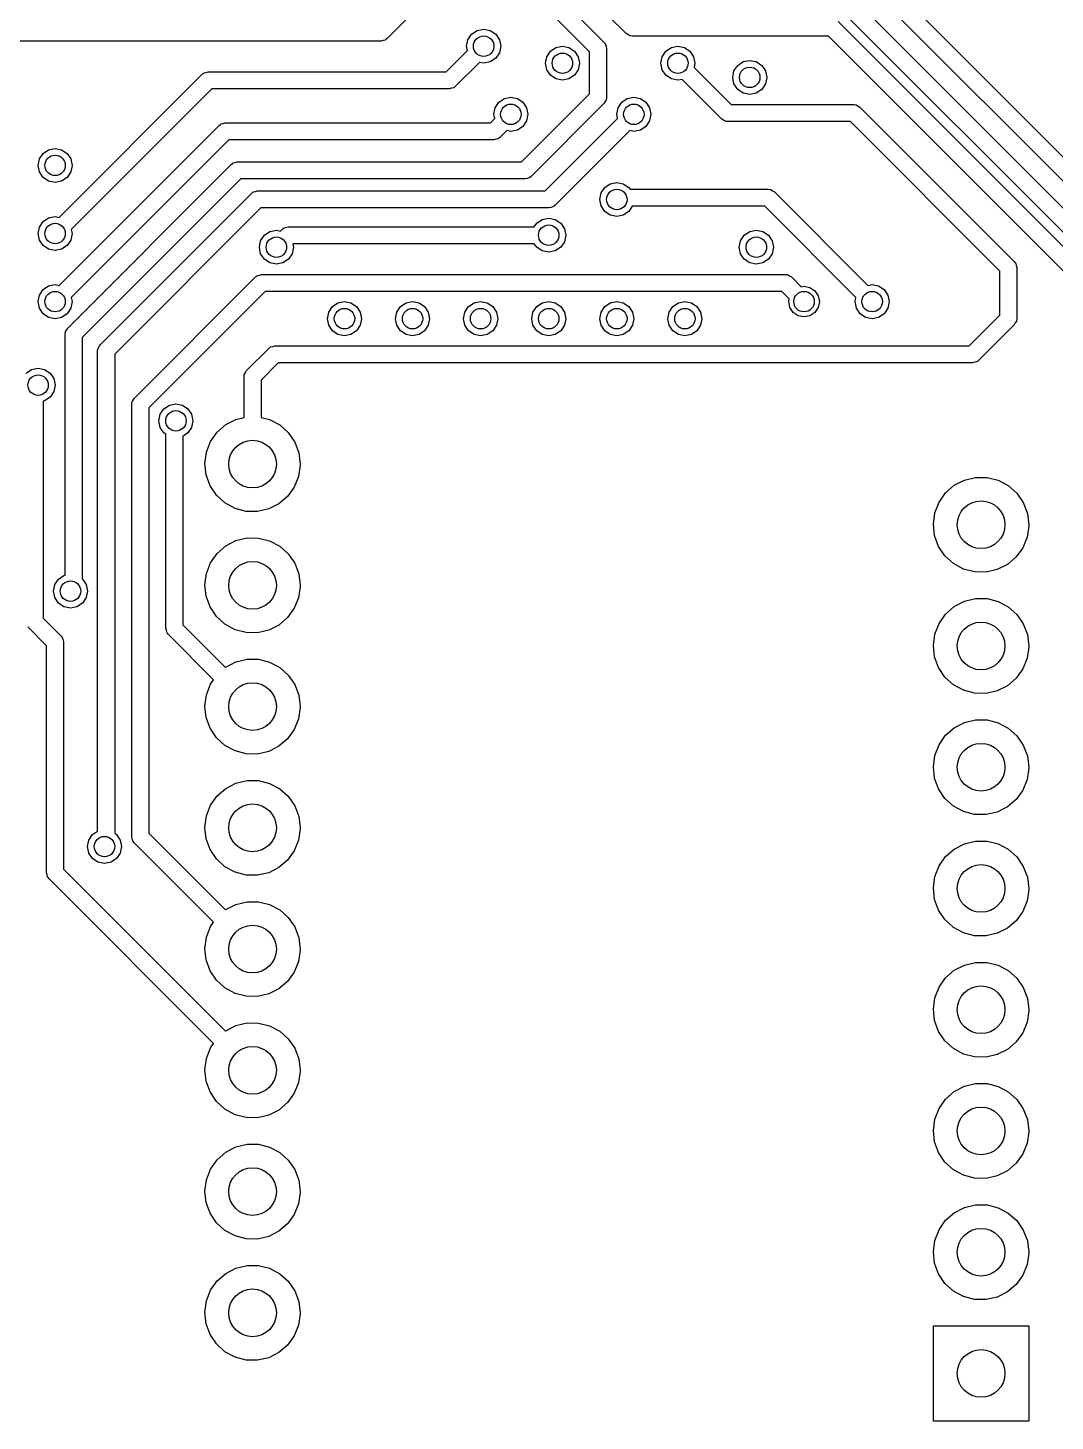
# Model space of a CAD drawing. Extents: x 4.65 to 6.27, y -4.67 to -2.2.
# Drawn here: x 5.073 to 5.667, y -4.515 to -3.71 of the extents above; entities that cross this region are included whole.
import ezdxf

# ---------------------------------------------------------------- set-up
doc = ezdxf.new("R2010")
doc.units = 0
doc.header["$MEASUREMENT"] = 0
doc.layers.add('BLACK', color=7, linetype='CONTINUOUS')

msp = doc.modelspace()

# ---------------------------------------------------------------- linework, layer by layer
at = {"layer": 'BLACK', "linetype": 'CONTINUOUS'}
for p, q in [((5.35233, -3.64425), (5.28054, -3.71604)), ((5.41878, -3.71314), (5.37714, -3.67151)), ((5.3654, -3.67762), (5.40606, -3.71828)), ((5.53688, -3.67952), (5.9582, -4.10085)), ((5.39766, -3.7238), (5.35988, -3.68602)), ((5.9498, -4.10637), (5.53136, -3.68792)), ((5.56957, -3.68269), (5.97393, -4.08705)), ((5.96553, -4.09257), (5.56261, -3.68965)), ((5.32944, -3.71351), (5.33263, -3.71138)), ((5.33263, -3.71138), (5.3364, -3.71063)), ((5.3364, -3.71063), (5.34016, -3.71138)), ((5.34016, -3.71138), (5.34336, -3.71351)), ((5.54129, -3.70619), (5.93755, -4.10245)), ((5.27706, -3.71748), (5.00154, -3.71748)), ((5.27823, -3.71714), (5.27706, -3.71748)), ((5.27941, -3.71689), (5.27823, -3.71714)), ((5.27961, -3.71673), (5.27941, -3.71689)), ((5.27972, -3.7167), (5.27961, -3.71673)), ((5.27984, -3.71656), (5.27972, -3.7167)), ((5.28054, -3.71604), (5.27984, -3.71656)), ((5.32656, -3.72047), (5.3273, -3.71671)), ((5.3273, -3.71671), (5.32944, -3.71351)), ((5.34336, -3.71351), (5.34549, -3.71671)), ((5.34549, -3.71671), (5.34624, -3.72047)), ((5.40606, -3.71828), (5.40658, -3.71898)), ((5.40658, -3.71898), (5.40672, -3.7191)), ((5.40672, -3.7191), (5.40675, -3.71921)), ((5.40675, -3.71921), (5.4069, -3.71941)), ((5.4069, -3.71941), (5.40716, -3.7206)), ((5.41985, -3.71373), (5.41878, -3.71314)), ((5.42087, -3.71438), (5.41985, -3.71373)), ((5.42112, -3.71442), (5.42087, -3.71438)), ((5.42121, -3.71447), (5.42112, -3.71442)), ((5.4214, -3.71446), (5.42121, -3.71447)), ((5.42226, -3.71459), (5.4214, -3.71446)), ((5.53578, -3.71459), (5.42226, -3.71459)), ((5.92789, -4.1067), (5.53578, -3.71459)), ((5.31467, -3.73524), (5.32703, -3.72288)), ((5.32703, -3.72288), (5.32656, -3.72047)), ((5.34336, -3.72743), (5.34016, -3.72957)), ((5.34549, -3.72424), (5.34336, -3.72743)), ((5.34624, -3.72047), (5.34549, -3.72424)), ((5.37209, -3.73031), (5.37284, -3.72655)), ((5.37284, -3.72655), (5.37497, -3.72336)), ((5.37497, -3.72336), (5.37816, -3.72122)), ((5.37816, -3.72122), (5.38193, -3.72047)), ((5.38193, -3.72047), (5.3857, -3.72122)), ((5.3857, -3.72122), (5.38889, -3.72336)), ((5.38889, -3.72336), (5.39102, -3.72655)), ((5.39102, -3.72655), (5.39177, -3.73031)), ((5.39766, -3.74796), (5.39766, -3.7238)), ((5.40716, -3.7206), (5.4075, -3.72176)), ((5.4075, -3.72176), (5.4075, -3.75)), ((5.43887, -3.73031), (5.43962, -3.72655)), ((5.43962, -3.72655), (5.44175, -3.72335)), ((5.44175, -3.72335), (5.44495, -3.72122)), ((5.44495, -3.72122), (5.44871, -3.72047)), ((5.44871, -3.72047), (5.45248, -3.72122)), ((5.45248, -3.72122), (5.45567, -3.72335)), ((5.45567, -3.72335), (5.4578, -3.72655)), ((5.4578, -3.72655), (5.45855, -3.73031)), ((5.17369, -3.73668), (5.17439, -3.73615)), ((5.17439, -3.73615), (5.17451, -3.73602)), ((5.17451, -3.73602), (5.17461, -3.73598)), ((5.17461, -3.73598), (5.17482, -3.73583)), ((5.17482, -3.73583), (5.176, -3.73558)), ((5.176, -3.73558), (5.17717, -3.73524)), ((5.17717, -3.73524), (5.31467, -3.73524)), ((5.33399, -3.72984), (5.32019, -3.74364)), ((5.3364, -3.73031), (5.33399, -3.72984)), ((5.34016, -3.72957), (5.3364, -3.73031)), ((5.37284, -3.73408), (5.37209, -3.73031)), ((5.37497, -3.73727), (5.37284, -3.73408)), ((5.39102, -3.73408), (5.38889, -3.73727)), ((5.39177, -3.73031), (5.39102, -3.73408)), ((5.43962, -3.73408), (5.43887, -3.73031)), ((5.44175, -3.73727), (5.43962, -3.73408)), ((5.45855, -3.73031), (5.45808, -3.73272)), ((5.45808, -3.73272), (5.47958, -3.75422)), ((5.48038, -3.73849), (5.48113, -3.73472)), ((5.48113, -3.73472), (5.48327, -3.73153)), ((5.48327, -3.73153), (5.48646, -3.7294)), ((5.48646, -3.7294), (5.49023, -3.72865)), ((5.49023, -3.72865), (5.49399, -3.7294)), ((5.49399, -3.7294), (5.49719, -3.73153)), ((5.49719, -3.73153), (5.49932, -3.73472)), ((5.49932, -3.73472), (5.50007, -3.73849)), ((5.09099, -3.81938), (5.17369, -3.73668)), ((5.31906, -3.74448), (5.31788, -3.74474)), ((5.31926, -3.74433), (5.31906, -3.74448)), ((5.31937, -3.7443), (5.31926, -3.74433)), ((5.31949, -3.74416), (5.31937, -3.7443)), ((5.32019, -3.74364), (5.31949, -3.74416)), ((5.37816, -3.73941), (5.37497, -3.73727)), ((5.38193, -3.74016), (5.37816, -3.73941)), ((5.3857, -3.73941), (5.38193, -3.74016)), ((5.38889, -3.73727), (5.3857, -3.73941)), ((5.44495, -3.73941), (5.44175, -3.73727)), ((5.44871, -3.74016), (5.44495, -3.73941)), ((5.45112, -3.73968), (5.44871, -3.74016)), ((5.47406, -3.76262), (5.45112, -3.73968)), ((5.48113, -3.74226), (5.48038, -3.73849)), ((5.48327, -3.74545), (5.48113, -3.74226)), ((5.49932, -3.74226), (5.49719, -3.74545)), ((5.50007, -3.73849), (5.49932, -3.74226)), ((5.1792, -3.74508), (5.09795, -3.82634)), ((5.31671, -3.74508), (5.1792, -3.74508)), ((5.31788, -3.74474), (5.31671, -3.74508)), ((5.34517, -3.75288), (5.34836, -3.75075)), ((5.34836, -3.75075), (5.35213, -3.75)), ((5.35213, -3.75), (5.35589, -3.75075)), ((5.35589, -3.75075), (5.35909, -3.75288)), ((5.35827, -3.78734), (5.39766, -3.74796)), ((5.40664, -3.75242), (5.40606, -3.75348)), ((5.4073, -3.7514), (5.40664, -3.75242)), ((5.40733, -3.75115), (5.4073, -3.7514)), ((5.40739, -3.75105), (5.40733, -3.75115)), ((5.4075, -3.75), (5.40737, -3.75087)), ((5.40737, -3.75087), (5.40739, -3.75105)), ((5.41627, -3.75288), (5.41946, -3.75075)), ((5.41946, -3.75075), (5.42323, -3.75)), ((5.42323, -3.75), (5.42699, -3.75075)), ((5.42699, -3.75075), (5.43019, -3.75288)), ((5.48646, -3.74758), (5.48327, -3.74545)), ((5.49023, -3.74833), (5.48646, -3.74758)), ((5.49399, -3.74758), (5.49023, -3.74833)), ((5.49719, -3.74545), (5.49399, -3.74758)), ((5.34228, -3.75984), (5.34303, -3.75608)), ((5.34276, -3.76225), (5.34228, -3.75984)), ((5.34303, -3.75608), (5.34517, -3.75288)), ((5.35909, -3.75288), (5.36122, -3.75608)), ((5.36122, -3.75608), (5.36197, -3.75984)), ((5.36197, -3.75984), (5.36122, -3.76361)), ((5.40606, -3.75348), (5.36379, -3.79575)), ((5.41339, -3.75984), (5.41414, -3.75608)), ((5.41386, -3.76225), (5.41339, -3.75984)), ((5.41414, -3.75608), (5.41627, -3.75288)), ((5.43019, -3.75288), (5.43232, -3.75608)), ((5.43232, -3.75608), (5.43307, -3.75984)), ((5.43307, -3.75984), (5.43232, -3.76361)), ((5.47958, -3.75422), (5.55048, -3.75422)), ((5.55048, -3.75422), (5.55135, -3.75434)), ((5.55135, -3.75434), (5.55153, -3.75433)), ((5.55153, -3.75433), (5.55162, -3.75438)), ((5.55162, -3.75438), (5.55188, -3.75442)), ((5.55188, -3.75442), (5.55289, -3.75508)), ((5.55289, -3.75508), (5.55396, -3.75566)), ((5.55396, -3.75566), (5.64324, -3.84495)), ((5.09099, -3.85875), (5.18353, -3.76621)), ((5.18353, -3.76621), (5.18423, -3.76568)), ((5.18423, -3.76568), (5.18435, -3.76554)), ((5.18435, -3.76554), (5.18446, -3.76551)), ((5.18446, -3.76551), (5.18466, -3.76536)), ((5.18466, -3.76536), (5.18584, -3.76511)), ((5.18584, -3.76511), (5.18701, -3.76476)), ((5.18701, -3.76476), (5.34025, -3.76476)), ((5.34025, -3.76476), (5.34276, -3.76225)), ((5.35909, -3.7668), (5.35589, -3.76894)), ((5.36122, -3.76361), (5.35909, -3.7668)), ((5.37198, -3.80413), (5.41386, -3.76225)), ((5.43019, -3.7668), (5.42699, -3.76894)), ((5.43232, -3.76361), (5.43019, -3.7668)), ((5.47512, -3.7632), (5.47406, -3.76262)), ((5.47614, -3.76386), (5.47512, -3.7632)), ((5.47639, -3.76389), (5.47614, -3.76386)), ((5.47649, -3.76395), (5.47639, -3.76389)), ((5.47667, -3.76394), (5.47649, -3.76395)), ((5.47754, -3.76406), (5.47667, -3.76394)), ((5.54844, -3.76406), (5.47754, -3.76406)), ((5.63484, -3.85046), (5.54844, -3.76406)), ((5.18905, -3.77461), (5.09795, -3.86571)), ((5.34228, -3.77461), (5.18905, -3.77461)), ((5.34345, -3.77426), (5.34228, -3.77461)), ((5.34463, -3.77401), (5.34345, -3.77426)), ((5.34484, -3.77386), (5.34463, -3.77401)), ((5.34494, -3.77383), (5.34484, -3.77386)), ((5.34506, -3.77369), (5.34494, -3.77383)), ((5.34576, -3.77316), (5.34506, -3.77369)), ((5.34972, -3.76921), (5.34576, -3.77316)), ((5.35213, -3.76969), (5.34972, -3.76921)), ((5.35589, -3.76894), (5.35213, -3.76969)), ((5.42082, -3.76921), (5.3775, -3.81253)), ((5.42323, -3.76969), (5.42082, -3.76921)), ((5.42699, -3.76894), (5.42323, -3.76969)), ((5.07949, -3.7856), (5.08162, -3.78241)), ((5.08162, -3.78241), (5.08482, -3.78028)), ((5.08482, -3.78028), (5.08858, -3.77953)), ((5.08858, -3.77953), (5.09235, -3.78028)), ((5.09235, -3.78028), (5.09554, -3.78241)), ((5.09554, -3.78241), (5.09768, -3.7856)), ((5.07874, -3.78937), (5.07949, -3.7856)), ((5.07949, -3.79314), (5.07874, -3.78937)), ((5.09591, -3.88335), (5.19047, -3.78879)), ((5.09768, -3.7856), (5.09843, -3.78937)), ((5.09843, -3.78937), (5.09768, -3.79314)), ((5.19047, -3.78879), (5.19118, -3.78826)), ((5.19118, -3.78826), (5.1913, -3.78812)), ((5.1913, -3.78812), (5.1914, -3.78809)), ((5.1914, -3.78809), (5.19161, -3.78794)), ((5.19161, -3.78794), (5.19279, -3.78769)), ((5.19279, -3.78769), (5.19395, -3.78734)), ((5.19395, -3.78734), (5.35827, -3.78734)), ((5.08162, -3.79633), (5.07949, -3.79314)), ((5.08482, -3.79846), (5.08162, -3.79633)), ((5.08858, -3.79921), (5.08482, -3.79846)), ((5.09235, -3.79846), (5.08858, -3.79921)), ((5.09554, -3.79633), (5.09235, -3.79846)), ((5.09768, -3.79314), (5.09554, -3.79633)), ((5.19599, -3.79719), (5.10431, -3.88887)), ((5.36031, -3.79719), (5.19599, -3.79719)), ((5.36148, -3.79685), (5.36031, -3.79719)), ((5.36266, -3.79659), (5.36148, -3.79685)), ((5.36286, -3.79644), (5.36266, -3.79659)), ((5.36297, -3.79641), (5.36286, -3.79644)), ((5.36309, -3.79627), (5.36297, -3.79641)), ((5.36379, -3.79575), (5.36309, -3.79627)), ((5.40643, -3.8021), (5.40962, -3.79996)), ((5.40962, -3.79996), (5.41339, -3.79921)), ((5.41339, -3.79921), (5.41715, -3.79996)), ((5.41715, -3.79996), (5.42035, -3.8021)), ((5.11463, -3.89304), (5.2021, -3.80558)), ((5.2021, -3.80558), (5.2028, -3.80505)), ((5.2028, -3.80505), (5.20292, -3.80491)), ((5.20292, -3.80491), (5.20302, -3.80488)), ((5.20302, -3.80488), (5.20323, -3.80473)), ((5.20323, -3.80473), (5.20441, -3.80448)), ((5.20441, -3.80448), (5.20558, -3.80413)), ((5.20558, -3.80413), (5.37198, -3.80413)), ((5.40354, -3.80906), (5.40429, -3.80529)), ((5.40429, -3.80529), (5.40643, -3.8021)), ((5.42035, -3.8021), (5.42106, -3.80317)), ((5.42106, -3.80317), (5.501, -3.80317)), ((5.501, -3.80317), (5.50187, -3.80329)), ((5.50187, -3.80329), (5.50205, -3.80328)), ((5.50205, -3.80328), (5.50215, -3.80334)), ((5.50215, -3.80334), (5.5024, -3.80337)), ((5.5024, -3.80337), (5.50342, -3.80403)), ((5.50342, -3.80403), (5.50448, -3.80461)), ((5.50448, -3.80461), (5.55862, -3.85875)), ((5.20761, -3.81398), (5.12303, -3.89856)), ((5.37402, -3.81398), (5.20761, -3.81398)), ((5.37518, -3.81364), (5.37402, -3.81398)), ((5.37636, -3.81338), (5.37518, -3.81364)), ((5.37657, -3.81323), (5.37636, -3.81338)), ((5.37667, -3.8132), (5.37657, -3.81323)), ((5.37679, -3.81306), (5.37667, -3.8132)), ((5.3775, -3.81253), (5.37679, -3.81306)), ((5.40429, -3.81282), (5.40354, -3.80906)), ((5.40643, -3.81601), (5.40429, -3.81282)), ((5.40962, -3.81815), (5.40643, -3.81601)), ((5.42035, -3.81601), (5.41715, -3.81815)), ((5.42235, -3.81301), (5.42035, -3.81601)), ((5.49897, -3.81301), (5.42235, -3.81301)), ((5.55166, -3.86571), (5.49897, -3.81301)), ((5.07874, -3.82874), (5.07949, -3.82497)), ((5.07949, -3.82497), (5.08162, -3.82178)), ((5.08162, -3.82178), (5.08482, -3.81965)), ((5.08482, -3.81965), (5.08858, -3.8189)), ((5.08858, -3.8189), (5.09099, -3.81938)), ((5.22114, -3.82538), (5.22232, -3.82512)), ((5.22232, -3.82512), (5.22348, -3.82478)), ((5.22348, -3.82478), (5.36569, -3.82478)), ((5.36569, -3.82478), (5.36706, -3.82274)), ((5.36706, -3.82274), (5.37025, -3.82061)), ((5.37025, -3.82061), (5.37402, -3.81986)), ((5.37402, -3.81986), (5.37778, -3.82061)), ((5.37778, -3.82061), (5.38098, -3.82274)), ((5.38098, -3.82274), (5.38311, -3.82594)), ((5.41339, -3.8189), (5.40962, -3.81815)), ((5.41715, -3.81815), (5.41339, -3.8189)), ((5.07949, -3.83251), (5.07874, -3.82874)), ((5.08162, -3.8357), (5.07949, -3.83251)), ((5.09768, -3.83251), (5.09554, -3.8357)), ((5.09843, -3.82874), (5.09768, -3.83251)), ((5.09795, -3.82634), (5.09843, -3.82874)), ((5.20669, -3.83665), (5.20744, -3.83289)), ((5.20744, -3.83289), (5.20958, -3.82969)), ((5.20958, -3.82969), (5.21277, -3.82756)), ((5.21277, -3.82756), (5.21654, -3.82681)), ((5.21654, -3.82681), (5.21894, -3.82729)), ((5.21894, -3.82729), (5.22, -3.82622)), ((5.22, -3.82622), (5.22071, -3.8257)), ((5.22071, -3.8257), (5.22083, -3.82556)), ((5.22083, -3.82556), (5.22093, -3.82553)), ((5.22093, -3.82553), (5.22114, -3.82538)), ((5.38311, -3.82594), (5.38386, -3.8297)), ((5.38386, -3.8297), (5.38311, -3.83347)), ((5.48421, -3.83665), (5.48496, -3.83289)), ((5.48496, -3.83289), (5.4871, -3.82969)), ((5.4871, -3.82969), (5.49029, -3.82756)), ((5.49029, -3.82756), (5.49406, -3.82681)), ((5.49406, -3.82681), (5.49782, -3.82756)), ((5.49782, -3.82756), (5.50102, -3.82969)), ((5.50102, -3.82969), (5.50315, -3.83289)), ((5.50315, -3.83289), (5.5039, -3.83665)), ((5.08482, -3.83783), (5.08162, -3.8357)), ((5.08858, -3.83858), (5.08482, -3.83783)), ((5.09235, -3.83783), (5.08858, -3.83858)), ((5.09554, -3.8357), (5.09235, -3.83783)), ((5.20744, -3.84042), (5.20669, -3.83665)), ((5.20958, -3.84361), (5.20744, -3.84042)), ((5.22563, -3.84042), (5.2235, -3.84361)), ((5.22638, -3.83665), (5.22563, -3.84042)), ((5.36569, -3.83463), (5.22597, -3.83463)), ((5.22597, -3.83463), (5.22638, -3.83665)), ((5.36706, -3.83666), (5.36569, -3.83463)), ((5.37025, -3.8388), (5.36706, -3.83666)), ((5.37402, -3.83955), (5.37025, -3.8388)), ((5.37778, -3.8388), (5.37402, -3.83955)), ((5.38098, -3.83666), (5.37778, -3.8388)), ((5.38311, -3.83347), (5.38098, -3.83666)), ((5.48496, -3.84042), (5.48421, -3.83665)), ((5.4871, -3.84361), (5.48496, -3.84042)), ((5.50315, -3.84042), (5.50102, -3.84361)), ((5.5039, -3.83665), (5.50315, -3.84042)), ((5.21277, -3.84575), (5.20958, -3.84361)), ((5.21654, -3.8465), (5.21277, -3.84575)), ((5.2203, -3.84575), (5.21654, -3.8465)), ((5.2235, -3.84361), (5.2203, -3.84575)), ((5.49029, -3.84575), (5.4871, -3.84361)), ((5.49406, -3.8465), (5.49029, -3.84575)), ((5.49782, -3.84575), (5.49406, -3.8465)), ((5.50102, -3.84361), (5.49782, -3.84575)), ((5.64324, -3.84495), (5.64377, -3.84565)), ((5.64377, -3.84565), (5.64391, -3.84577)), ((5.64391, -3.84577), (5.64394, -3.84587)), ((5.64394, -3.84587), (5.64409, -3.84608)), ((5.64409, -3.84608), (5.64434, -3.84726)), ((5.64434, -3.84726), (5.64469, -3.84843)), ((5.64469, -3.84843), (5.64469, -3.87795)), ((5.13432, -3.92401), (5.2045, -3.85382)), ((5.2045, -3.85382), (5.2052, -3.8533)), ((5.2052, -3.8533), (5.20532, -3.85316)), ((5.20532, -3.85316), (5.20543, -3.85313)), ((5.20543, -3.85313), (5.20563, -3.85298)), ((5.20563, -3.85298), (5.20682, -3.85272)), ((5.20682, -3.85272), (5.20798, -3.85238)), ((5.20798, -3.85238), (5.51085, -3.85238)), ((5.51085, -3.85238), (5.51171, -3.85251)), ((5.51171, -3.85251), (5.51189, -3.85249)), ((5.51189, -3.85249), (5.51199, -3.85255)), ((5.51199, -3.85255), (5.51224, -3.85258)), ((5.51224, -3.85258), (5.51326, -3.85324)), ((5.51326, -3.85324), (5.51433, -3.85382)), ((5.51433, -3.85382), (5.52007, -3.85957)), ((5.63484, -3.87591), (5.63484, -3.85046)), ((5.07874, -3.86811), (5.07949, -3.86434)), ((5.07949, -3.86434), (5.08162, -3.86115)), ((5.08162, -3.86115), (5.08482, -3.85902)), ((5.08482, -3.85902), (5.08858, -3.85827)), ((5.08858, -3.85827), (5.09099, -3.85875)), ((5.21002, -3.86222), (5.14272, -3.92953)), ((5.50881, -3.86222), (5.21002, -3.86222)), ((5.51311, -3.86653), (5.50881, -3.86222)), ((5.52007, -3.85957), (5.52165, -3.85925)), ((5.52165, -3.85925), (5.52504, -3.85993)), ((5.52504, -3.85993), (5.52792, -3.86185)), ((5.52792, -3.86185), (5.52984, -3.86472)), ((5.52984, -3.86472), (5.53051, -3.86811)), ((5.55862, -3.85875), (5.56102, -3.85827)), ((5.56102, -3.85827), (5.56479, -3.85902)), ((5.56479, -3.85902), (5.56798, -3.86115)), ((5.56798, -3.86115), (5.57012, -3.86434)), ((5.57012, -3.86434), (5.57087, -3.86811)), ((5.07949, -3.87188), (5.07874, -3.86811)), ((5.08162, -3.87507), (5.07949, -3.87188)), ((5.09768, -3.87188), (5.09554, -3.87507)), ((5.09843, -3.86811), (5.09768, -3.87188)), ((5.09795, -3.86571), (5.09843, -3.86811)), ((5.24681, -3.87419), (5.24895, -3.87099)), ((5.24895, -3.87099), (5.25214, -3.86886)), ((5.25214, -3.86886), (5.25591, -3.86811)), ((5.25591, -3.86811), (5.25967, -3.86886)), ((5.25967, -3.86886), (5.26287, -3.87099)), ((5.26287, -3.87099), (5.265, -3.87419)), ((5.28618, -3.87419), (5.28832, -3.87099)), ((5.28832, -3.87099), (5.29151, -3.86886)), ((5.29151, -3.86886), (5.29528, -3.86811)), ((5.29528, -3.86811), (5.29904, -3.86886)), ((5.29904, -3.86886), (5.30224, -3.87099)), ((5.30224, -3.87099), (5.30437, -3.87419)), ((5.32555, -3.87419), (5.32769, -3.87099)), ((5.32769, -3.87099), (5.33088, -3.86886)), ((5.33088, -3.86886), (5.33465, -3.86811)), ((5.33465, -3.86811), (5.33841, -3.86886)), ((5.33841, -3.86886), (5.34161, -3.87099)), ((5.34161, -3.87099), (5.34374, -3.87419)), ((5.36492, -3.87419), (5.36706, -3.87099)), ((5.36706, -3.87099), (5.37025, -3.86886)), ((5.37025, -3.86886), (5.37402, -3.86811)), ((5.37402, -3.86811), (5.37778, -3.86886)), ((5.37778, -3.86886), (5.38098, -3.87099)), ((5.38098, -3.87099), (5.38311, -3.87419)), ((5.40429, -3.87419), (5.40643, -3.87099)), ((5.40643, -3.87099), (5.40962, -3.86886)), ((5.40962, -3.86886), (5.41339, -3.86811)), ((5.41339, -3.86811), (5.41715, -3.86886)), ((5.41715, -3.86886), (5.42035, -3.87099)), ((5.42035, -3.87099), (5.42248, -3.87419)), ((5.44366, -3.87419), (5.4458, -3.87099)), ((5.4458, -3.87099), (5.44899, -3.86886)), ((5.44899, -3.86886), (5.45276, -3.86811)), ((5.45276, -3.86811), (5.45652, -3.86886)), ((5.45652, -3.86886), (5.45972, -3.87099)), ((5.45972, -3.87099), (5.46185, -3.87419)), ((5.5128, -3.86811), (5.51311, -3.86653)), ((5.51347, -3.8715), (5.5128, -3.86811)), ((5.51539, -3.87437), (5.51347, -3.8715)), ((5.52984, -3.8715), (5.52792, -3.87437)), ((5.53051, -3.86811), (5.52984, -3.8715)), ((5.55118, -3.86811), (5.55166, -3.86571)), ((5.55193, -3.87188), (5.55118, -3.86811)), ((5.55406, -3.87507), (5.55193, -3.87188)), ((5.57012, -3.87188), (5.56798, -3.87507)), ((5.57087, -3.86811), (5.57012, -3.87188)), ((5.08482, -3.8772), (5.08162, -3.87507)), ((5.08858, -3.87795), (5.08482, -3.8772)), ((5.09235, -3.8772), (5.08858, -3.87795)), ((5.09554, -3.87507), (5.09235, -3.8772)), ((5.24606, -3.87795), (5.24681, -3.87419)), ((5.24681, -3.88172), (5.24606, -3.87795)), ((5.265, -3.87419), (5.26575, -3.87795)), ((5.26575, -3.87795), (5.265, -3.88172)), ((5.28543, -3.87795), (5.28618, -3.87419)), ((5.28618, -3.88172), (5.28543, -3.87795)), ((5.30437, -3.87419), (5.30512, -3.87795)), ((5.30512, -3.87795), (5.30437, -3.88172)), ((5.3248, -3.87795), (5.32555, -3.87419)), ((5.32555, -3.88172), (5.3248, -3.87795)), ((5.34374, -3.87419), (5.34449, -3.87795)), ((5.34449, -3.87795), (5.34374, -3.88172)), ((5.36417, -3.87795), (5.36492, -3.87419)), ((5.36492, -3.88172), (5.36417, -3.87795)), ((5.38311, -3.87419), (5.38386, -3.87795)), ((5.38386, -3.87795), (5.38311, -3.88172)), ((5.40354, -3.87795), (5.40429, -3.87419)), ((5.40429, -3.88172), (5.40354, -3.87795)), ((5.42248, -3.87419), (5.42323, -3.87795)), ((5.42323, -3.87795), (5.42248, -3.88172)), ((5.44291, -3.87795), (5.44366, -3.87419)), ((5.44366, -3.88172), (5.44291, -3.87795)), ((5.46185, -3.87419), (5.4626, -3.87795)), ((5.4626, -3.87795), (5.46185, -3.88172)), ((5.51826, -3.87629), (5.51539, -3.87437)), ((5.52165, -3.87697), (5.51826, -3.87629)), ((5.52504, -3.87629), (5.52165, -3.87697)), ((5.52792, -3.87437), (5.52504, -3.87629)), ((5.55726, -3.8772), (5.55406, -3.87507)), ((5.56102, -3.87795), (5.55726, -3.8772)), ((5.56479, -3.8772), (5.56102, -3.87795)), ((5.56798, -3.87507), (5.56479, -3.8772)), ((5.61708, -3.89368), (5.63484, -3.87591)), ((5.64324, -3.88143), (5.62259, -3.90208)), ((5.64382, -3.88037), (5.64324, -3.88143)), ((5.64448, -3.87935), (5.64382, -3.88037)), ((5.64452, -3.8791), (5.64448, -3.87935)), ((5.64457, -3.879), (5.64452, -3.8791)), ((5.64469, -3.87795), (5.64456, -3.87882)), ((5.64456, -3.87882), (5.64457, -3.879)), ((5.09447, -3.88683), (5.09459, -3.88596)), ((5.09447, -4.02619), (5.09447, -3.88683)), ((5.09458, -3.88578), (5.09464, -3.88568)), ((5.09459, -3.88596), (5.09458, -3.88578)), ((5.09464, -3.88568), (5.09467, -3.88543)), ((5.09467, -3.88543), (5.09533, -3.88441)), ((5.09533, -3.88441), (5.09591, -3.88335)), ((5.10431, -3.88887), (5.10431, -4.0284)), ((5.24895, -3.88491), (5.24681, -3.88172)), ((5.25214, -3.88705), (5.24895, -3.88491)), ((5.25591, -3.8878), (5.25214, -3.88705)), ((5.25967, -3.88705), (5.25591, -3.8878)), ((5.26287, -3.88491), (5.25967, -3.88705)), ((5.265, -3.88172), (5.26287, -3.88491)), ((5.28832, -3.88491), (5.28618, -3.88172)), ((5.29151, -3.88705), (5.28832, -3.88491)), ((5.29528, -3.8878), (5.29151, -3.88705)), ((5.29904, -3.88705), (5.29528, -3.8878)), ((5.30224, -3.88491), (5.29904, -3.88705)), ((5.30437, -3.88172), (5.30224, -3.88491)), ((5.32769, -3.88491), (5.32555, -3.88172)), ((5.33088, -3.88705), (5.32769, -3.88491)), ((5.33465, -3.8878), (5.33088, -3.88705)), ((5.33841, -3.88705), (5.33465, -3.8878)), ((5.34161, -3.88491), (5.33841, -3.88705)), ((5.34374, -3.88172), (5.34161, -3.88491)), ((5.36706, -3.88491), (5.36492, -3.88172)), ((5.37025, -3.88705), (5.36706, -3.88491)), ((5.37402, -3.8878), (5.37025, -3.88705)), ((5.37778, -3.88705), (5.37402, -3.8878)), ((5.38098, -3.88491), (5.37778, -3.88705)), ((5.38311, -3.88172), (5.38098, -3.88491)), ((5.40643, -3.88491), (5.40429, -3.88172)), ((5.40962, -3.88705), (5.40643, -3.88491)), ((5.41339, -3.8878), (5.40962, -3.88705)), ((5.41715, -3.88705), (5.41339, -3.8878)), ((5.42035, -3.88491), (5.41715, -3.88705)), ((5.42248, -3.88172), (5.42035, -3.88491)), ((5.4458, -3.88491), (5.44366, -3.88172)), ((5.44899, -3.88705), (5.4458, -3.88491)), ((5.45276, -3.8878), (5.44899, -3.88705)), ((5.45652, -3.88705), (5.45276, -3.8878)), ((5.45972, -3.88491), (5.45652, -3.88705)), ((5.46185, -3.88172), (5.45972, -3.88491)), ((5.11319, -3.89652), (5.11331, -3.89565)), ((5.11319, -4.1741), (5.11319, -3.89652)), ((5.1133, -3.89547), (5.11336, -3.89537)), ((5.11331, -3.89565), (5.1133, -3.89547)), ((5.11336, -3.89537), (5.11339, -3.89512)), ((5.11339, -3.89512), (5.11405, -3.8941)), ((5.11405, -3.8941), (5.11463, -3.89304)), ((5.19928, -3.90794), (5.21209, -3.89512)), ((5.21209, -3.89512), (5.21279, -3.8946)), ((5.21279, -3.8946), (5.21291, -3.89446)), ((5.21291, -3.89446), (5.21302, -3.89443)), ((5.21302, -3.89443), (5.21322, -3.89428)), ((5.21322, -3.89428), (5.21441, -3.89402)), ((5.21441, -3.89402), (5.21557, -3.89368)), ((5.21557, -3.89368), (5.61708, -3.89368)), ((5.12303, -3.89856), (5.12303, -4.17539)), ((5.21761, -3.90352), (5.20768, -3.91346)), ((5.61911, -3.90352), (5.21761, -3.90352)), ((5.62028, -3.90318), (5.61911, -3.90352)), ((5.62146, -3.90293), (5.62028, -3.90318)), ((5.62167, -3.90278), (5.62146, -3.90293)), ((5.62177, -3.90274), (5.62167, -3.90278)), ((5.62189, -3.90261), (5.62177, -3.90274)), ((5.62259, -3.90208), (5.62189, -3.90261)), ((5.07178, -3.9094), (5.07497, -3.90726)), ((5.07497, -3.90726), (5.07874, -3.90652)), ((5.07874, -3.90652), (5.08251, -3.90726)), ((5.08251, -3.90726), (5.0857, -3.9094)), ((5.0857, -3.9094), (5.08783, -3.91259)), ((5.08783, -3.91259), (5.08858, -3.91636)), ((5.19783, -3.91142), (5.19796, -3.91055)), ((5.19783, -3.93505), (5.19783, -3.91142)), ((5.19795, -3.91037), (5.198, -3.91027)), ((5.19796, -3.91055), (5.19795, -3.91037)), ((5.198, -3.91027), (5.19804, -3.91002)), ((5.19804, -3.91002), (5.19869, -3.909)), ((5.19869, -3.909), (5.19928, -3.90794)), ((5.20768, -3.91346), (5.20768, -3.93503)), ((5.08783, -3.92012), (5.0857, -3.92332)), ((5.08858, -3.91636), (5.08783, -3.92012)), ((5.08251, -3.92545), (5.08173, -3.92561)), ((5.08173, -3.92561), (5.08173, -4.05115)), ((5.0857, -3.92332), (5.08251, -3.92545)), ((5.13287, -3.92749), (5.133, -3.92662)), ((5.13287, -4.17736), (5.13287, -3.92749)), ((5.13299, -3.92644), (5.13304, -3.92634)), ((5.133, -3.92662), (5.13299, -3.92644)), ((5.13304, -3.92634), (5.13308, -3.92609)), ((5.13308, -3.92609), (5.13373, -3.92507)), ((5.13373, -3.92507), (5.13432, -3.92401)), ((5.14272, -3.92953), (5.14272, -4.17532)), ((5.15149, -3.93005), (5.15468, -3.92791)), ((5.15468, -3.92791), (5.15844, -3.92717)), ((5.15844, -3.92717), (5.16221, -3.92791)), ((5.16221, -3.92791), (5.1654, -3.93005)), ((5.1486, -3.93701), (5.14935, -3.93324)), ((5.14935, -3.94077), (5.1486, -3.93701)), ((5.14935, -3.93324), (5.15149, -3.93005)), ((5.1654, -3.93005), (5.16754, -3.93324)), ((5.16754, -3.93324), (5.16829, -3.93701)), ((5.16829, -3.93701), (5.16754, -3.94077)), ((5.18727, -3.93921), (5.19315, -3.93618)), ((5.19315, -3.93618), (5.19783, -3.93505)), ((5.20768, -3.93503), (5.21263, -3.93628)), ((5.21263, -3.93628), (5.21848, -3.93938)), ((5.15149, -3.94397), (5.14935, -3.94077)), ((5.15256, -3.94469), (5.15149, -3.94397)), ((5.15256, -4.05689), (5.15256, -3.94469)), ((5.1654, -3.94397), (5.1624, -3.94597)), ((5.16754, -3.94077), (5.1654, -3.94397)), ((5.17847, -3.94898), (5.18228, -3.94357)), ((5.18228, -3.94357), (5.18727, -3.93921)), ((5.21848, -3.93938), (5.22343, -3.94378)), ((5.22343, -3.94378), (5.22718, -3.94924)), ((5.1624, -3.94597), (5.1624, -4.05485)), ((5.17606, -3.95515), (5.17847, -3.94898)), ((5.22718, -3.94924), (5.22952, -3.95543)), ((5.1752, -3.96172), (5.17606, -3.95515)), ((5.17592, -3.9683), (5.1752, -3.96172)), ((5.22952, -3.95543), (5.23031, -3.96201)), ((5.23031, -3.96201), (5.23031, -3.96259)), ((5.1782, -3.97452), (5.17592, -3.9683)), ((5.22938, -3.96914), (5.22691, -3.97528)), ((5.23031, -3.96259), (5.22938, -3.96914)), ((5.61441, -3.97122), (5.62085, -3.96967)), ((5.62085, -3.96967), (5.62747, -3.96971)), ((5.62747, -3.96971), (5.63389, -3.97132)), ((5.18189, -3.98002), (5.1782, -3.97452)), ((5.22691, -3.97528), (5.22304, -3.98066)), ((5.60354, -3.97861), (5.60853, -3.97425)), ((5.60853, -3.97425), (5.61441, -3.97122)), ((5.63389, -3.97132), (5.63974, -3.97442)), ((5.63974, -3.97442), (5.64469, -3.97882)), ((5.18679, -3.98447), (5.18189, -3.98002)), ((5.19261, -3.98763), (5.18679, -3.98447)), ((5.21801, -3.98496), (5.21209, -3.98794)), ((5.22304, -3.98066), (5.21801, -3.98496)), ((5.59732, -3.99019), (5.59973, -3.98402)), ((5.59973, -3.98402), (5.60354, -3.97861)), ((5.64469, -3.97882), (5.64844, -3.98428)), ((5.64844, -3.98428), (5.65078, -3.99047)), ((5.19902, -3.98931), (5.19261, -3.98763)), ((5.20564, -3.98942), (5.19902, -3.98931)), ((5.21209, -3.98794), (5.20564, -3.98942)), ((5.59646, -3.99676), (5.59732, -3.99019)), ((5.65078, -3.99047), (5.65157, -3.99705)), ((5.59718, -4.00334), (5.59646, -3.99676)), ((5.65157, -3.99762), (5.65064, -4.00418)), ((5.65157, -3.99705), (5.65157, -3.99762)), ((5.18228, -4.01365), (5.18727, -4.00929)), ((5.18727, -4.00929), (5.19315, -4.00626)), ((5.19315, -4.00626), (5.19959, -4.00471)), ((5.19959, -4.00471), (5.20621, -4.00474)), ((5.20621, -4.00474), (5.21263, -4.00636)), ((5.21263, -4.00636), (5.21848, -4.00946)), ((5.21848, -4.00946), (5.22343, -4.01386)), ((5.59946, -4.00956), (5.59718, -4.00334)), ((5.60315, -4.01505), (5.59946, -4.00956)), ((5.64817, -4.01032), (5.6443, -4.0157)), ((5.65064, -4.00418), (5.64817, -4.01032)), ((5.17847, -4.01906), (5.18228, -4.01365)), ((5.22343, -4.01386), (5.22718, -4.01932)), ((5.60805, -4.01951), (5.60315, -4.01505)), ((5.6443, -4.0157), (5.63927, -4.02)), ((5.0905, -4.02847), (5.09369, -4.02634)), ((5.09369, -4.02634), (5.09447, -4.02619)), ((5.1752, -4.0318), (5.17606, -4.02523)), ((5.17606, -4.02523), (5.17847, -4.01906)), ((5.22718, -4.01932), (5.22952, -4.02551)), ((5.22952, -4.02551), (5.23031, -4.03209)), ((5.61387, -4.02267), (5.60805, -4.01951)), ((5.62028, -4.02435), (5.61387, -4.02267)), ((5.6269, -4.02446), (5.62028, -4.02435)), ((5.63335, -4.02298), (5.6269, -4.02446)), ((5.63927, -4.02), (5.63335, -4.02298)), ((5.08762, -4.03543), (5.08837, -4.03167)), ((5.08837, -4.03167), (5.0905, -4.02847)), ((5.10431, -4.0284), (5.10442, -4.02847)), ((5.10442, -4.02847), (5.10655, -4.03167)), ((5.10655, -4.03167), (5.1073, -4.03543)), ((5.17592, -4.03838), (5.1752, -4.0318)), ((5.23031, -4.03266), (5.22938, -4.03922)), ((5.23031, -4.03209), (5.23031, -4.03266)), ((5.08837, -4.0392), (5.08762, -4.03543)), ((5.0905, -4.04239), (5.08837, -4.0392)), ((5.09369, -4.04453), (5.0905, -4.04239)), ((5.10442, -4.04239), (5.10123, -4.04453)), ((5.10655, -4.0392), (5.10442, -4.04239)), ((5.1073, -4.03543), (5.10655, -4.0392)), ((5.1782, -4.0446), (5.17592, -4.03838)), ((5.22938, -4.03922), (5.22691, -4.04536)), ((5.60853, -4.04433), (5.61441, -4.0413)), ((5.61441, -4.0413), (5.62085, -4.03975)), ((5.62085, -4.03975), (5.62747, -4.03978)), ((5.62747, -4.03978), (5.63389, -4.0414)), ((5.63389, -4.0414), (5.63974, -4.0445)), ((5.09746, -4.04528), (5.09369, -4.04453)), ((5.10123, -4.04453), (5.09746, -4.04528)), ((5.18189, -4.05009), (5.1782, -4.0446)), ((5.18679, -4.05455), (5.18189, -4.05009)), ((5.22691, -4.04536), (5.22304, -4.05074)), ((5.59973, -4.0541), (5.60354, -4.04869)), ((5.60354, -4.04869), (5.60853, -4.04433)), ((5.63974, -4.0445), (5.64469, -4.0489)), ((5.64469, -4.0489), (5.64844, -4.05436)), ((5.07333, -4.05667), (5.07281, -4.05597)), ((5.08366, -4.067), (5.07333, -4.05667)), ((5.08173, -4.05115), (5.09206, -4.06148)), ((5.1529, -4.05805), (5.15256, -4.05689)), ((5.15316, -4.05924), (5.1529, -4.05805)), ((5.1624, -4.05485), (5.18708, -4.07953)), ((5.19261, -4.05771), (5.18679, -4.05455)), ((5.19902, -4.05939), (5.19261, -4.05771)), ((5.21209, -4.05802), (5.20564, -4.05949)), ((5.21801, -4.05504), (5.21209, -4.05802)), ((5.22304, -4.05074), (5.21801, -4.05504)), ((5.59732, -4.06027), (5.59973, -4.0541)), ((5.64844, -4.05436), (5.65078, -4.06055)), ((5.09206, -4.06148), (5.09259, -4.06218)), ((5.09259, -4.06218), (5.09272, -4.0623)), ((5.09272, -4.0623), (5.09276, -4.06241)), ((5.09276, -4.06241), (5.09291, -4.06261)), ((5.09291, -4.06261), (5.09316, -4.0638)), ((5.09316, -4.0638), (5.0935, -4.06496)), ((5.0935, -4.06496), (5.0935, -4.19619)), ((5.15331, -4.05944), (5.15316, -4.05924)), ((5.15334, -4.05955), (5.15331, -4.05944)), ((5.15348, -4.05967), (5.15334, -4.05955)), ((5.154, -4.06037), (5.15348, -4.05967)), ((5.18024, -4.08661), (5.154, -4.06037)), ((5.20564, -4.05949), (5.19902, -4.05939)), ((5.59646, -4.06684), (5.59732, -4.06027)), ((5.65078, -4.06055), (5.65157, -4.06713)), ((5.08366, -4.19823), (5.08366, -4.067)), ((5.59718, -4.07342), (5.59646, -4.06684)), ((5.59946, -4.07964), (5.59718, -4.07342)), ((5.65064, -4.07426), (5.64817, -4.0804)), ((5.65157, -4.0677), (5.65064, -4.07426)), ((5.65157, -4.06713), (5.65157, -4.0677)), ((5.18708, -4.07953), (5.18727, -4.07937)), ((5.18727, -4.07937), (5.19315, -4.07633)), ((5.19315, -4.07633), (5.19959, -4.07479)), ((5.19959, -4.07479), (5.20621, -4.07482)), ((5.20621, -4.07482), (5.21263, -4.07644)), ((5.21263, -4.07644), (5.21848, -4.07954)), ((5.21848, -4.07954), (5.22343, -4.08394)), ((5.60315, -4.08513), (5.59946, -4.07964)), ((5.64817, -4.0804), (5.6443, -4.08578)), ((5.17606, -4.09531), (5.17847, -4.08914)), ((5.17847, -4.08914), (5.18024, -4.08661)), ((5.22343, -4.08394), (5.22718, -4.0894)), ((5.22718, -4.0894), (5.22952, -4.09559)), ((5.60805, -4.08959), (5.60315, -4.08513)), ((5.61387, -4.09275), (5.60805, -4.08959)), ((5.63927, -4.09008), (5.63335, -4.09306)), ((5.6443, -4.08578), (5.63927, -4.09008)), ((5.1752, -4.10188), (5.17606, -4.09531)), ((5.22952, -4.09559), (5.23031, -4.10217)), ((5.62028, -4.09443), (5.61387, -4.09275)), ((5.6269, -4.09453), (5.62028, -4.09443)), ((5.63335, -4.09306), (5.6269, -4.09453)), ((5.17592, -4.10846), (5.1752, -4.10188)), ((5.23031, -4.10274), (5.22938, -4.1093)), ((5.23031, -4.10217), (5.23031, -4.10274)), ((5.1782, -4.11468), (5.17592, -4.10846)), ((5.18189, -4.12017), (5.1782, -4.11468)), ((5.22938, -4.1093), (5.22691, -4.11544)), ((5.60354, -4.11876), (5.60853, -4.11441)), ((5.60853, -4.11441), (5.61441, -4.11137)), ((5.61441, -4.11137), (5.62085, -4.10983)), ((5.62085, -4.10983), (5.62747, -4.10986)), ((5.62747, -4.10986), (5.63389, -4.11148)), ((5.63389, -4.11148), (5.63974, -4.11457)), ((5.63974, -4.11457), (5.64469, -4.11898)), ((5.18679, -4.12463), (5.18189, -4.12017)), ((5.22304, -4.12082), (5.21801, -4.12512)), ((5.22691, -4.11544), (5.22304, -4.12082)), ((5.59973, -4.12418), (5.60354, -4.11876)), ((5.64469, -4.11898), (5.64844, -4.12444)), ((5.19261, -4.12779), (5.18679, -4.12463)), ((5.19902, -4.12947), (5.19261, -4.12779)), ((5.20564, -4.12957), (5.19902, -4.12947)), ((5.21209, -4.1281), (5.20564, -4.12957)), ((5.21801, -4.12512), (5.21209, -4.1281)), ((5.59646, -4.13692), (5.59732, -4.13035)), ((5.59732, -4.13035), (5.59973, -4.12418)), ((5.64844, -4.12444), (5.65078, -4.13063)), ((5.65078, -4.13063), (5.65157, -4.1372)), ((5.59718, -4.1435), (5.59646, -4.13692)), ((5.65157, -4.13778), (5.65064, -4.14434)), ((5.65157, -4.1372), (5.65157, -4.13778)), ((5.18727, -4.14945), (5.19315, -4.14641)), ((5.19315, -4.14641), (5.19959, -4.14487)), ((5.19959, -4.14487), (5.20621, -4.1449)), ((5.20621, -4.1449), (5.21263, -4.14652)), ((5.21263, -4.14652), (5.21848, -4.14961)), ((5.59946, -4.14972), (5.59718, -4.1435)), ((5.65064, -4.14434), (5.64817, -4.15048)), ((5.17847, -4.15922), (5.18228, -4.1538)), ((5.18228, -4.1538), (5.18727, -4.14945)), ((5.21848, -4.14961), (5.22343, -4.15402)), ((5.22343, -4.15402), (5.22718, -4.15948)), ((5.60315, -4.15521), (5.59946, -4.14972)), ((5.60805, -4.15967), (5.60315, -4.15521)), ((5.64817, -4.15048), (5.6443, -4.15586)), ((5.17606, -4.16539), (5.17847, -4.15922)), ((5.22718, -4.15948), (5.22952, -4.16567)), ((5.61387, -4.16283), (5.60805, -4.15967)), ((5.62028, -4.16451), (5.61387, -4.16283)), ((5.63335, -4.16313), (5.6269, -4.16461)), ((5.63927, -4.16016), (5.63335, -4.16313)), ((5.6443, -4.15586), (5.63927, -4.16016)), ((5.1752, -4.17196), (5.17606, -4.16539)), ((5.22952, -4.16567), (5.23031, -4.17224)), ((5.6269, -4.16461), (5.62028, -4.16451)), ((5.1073, -4.18307), (5.10805, -4.1793)), ((5.10805, -4.1793), (5.11019, -4.17611)), ((5.11019, -4.17611), (5.11319, -4.1741)), ((5.12303, -4.17539), (5.12411, -4.17611)), ((5.12411, -4.17611), (5.12624, -4.1793)), ((5.12624, -4.1793), (5.12699, -4.18307)), ((5.13322, -4.17853), (5.13287, -4.17736)), ((5.13347, -4.17971), (5.13322, -4.17853)), ((5.14272, -4.17532), (5.18708, -4.21969)), ((5.17592, -4.17854), (5.1752, -4.17196)), ((5.1782, -4.18476), (5.17592, -4.17854)), ((5.22938, -4.17938), (5.22691, -4.18552)), ((5.23031, -4.17282), (5.22938, -4.17938)), ((5.23031, -4.17224), (5.23031, -4.17282)), ((5.10805, -4.18684), (5.1073, -4.18307)), ((5.11019, -4.19003), (5.10805, -4.18684)), ((5.12624, -4.18684), (5.12411, -4.19003)), ((5.12699, -4.18307), (5.12624, -4.18684)), ((5.13362, -4.17991), (5.13347, -4.17971)), ((5.13365, -4.18002), (5.13362, -4.17991)), ((5.13379, -4.18014), (5.13365, -4.18002)), ((5.13432, -4.18084), (5.13379, -4.18014)), ((5.18024, -4.22677), (5.13432, -4.18084)), ((5.18189, -4.19025), (5.1782, -4.18476)), ((5.22691, -4.18552), (5.22304, -4.1909)), ((5.60354, -4.18884), (5.60853, -4.18449)), ((5.60853, -4.18449), (5.61441, -4.18145)), ((5.61441, -4.18145), (5.62085, -4.17991)), ((5.62085, -4.17991), (5.62747, -4.17994)), ((5.62747, -4.17994), (5.63389, -4.18155)), ((5.63389, -4.18155), (5.63974, -4.18465)), ((5.63974, -4.18465), (5.64469, -4.18906)), ((5.11338, -4.19216), (5.11019, -4.19003)), ((5.11715, -4.19291), (5.11338, -4.19216)), ((5.12091, -4.19216), (5.11715, -4.19291)), ((5.12411, -4.19003), (5.12091, -4.19216)), ((5.18679, -4.19471), (5.18189, -4.19025)), ((5.19261, -4.19787), (5.18679, -4.19471)), ((5.21801, -4.1952), (5.21209, -4.19817)), ((5.22304, -4.1909), (5.21801, -4.1952)), ((5.59732, -4.20043), (5.59973, -4.19426)), ((5.59973, -4.19426), (5.60354, -4.18884)), ((5.64469, -4.18906), (5.64844, -4.19452)), ((5.64844, -4.19452), (5.65078, -4.20071)), ((5.084, -4.19939), (5.08366, -4.19823)), ((5.08426, -4.20058), (5.084, -4.19939)), ((5.08441, -4.20078), (5.08426, -4.20058)), ((5.08444, -4.20089), (5.08441, -4.20078)), ((5.08458, -4.20101), (5.08444, -4.20089)), ((5.0851, -4.20171), (5.08458, -4.20101)), ((5.18024, -4.29685), (5.0851, -4.20171)), ((5.0935, -4.19619), (5.18708, -4.28977)), ((5.19902, -4.19955), (5.19261, -4.19787)), ((5.20564, -4.19965), (5.19902, -4.19955)), ((5.21209, -4.19817), (5.20564, -4.19965)), ((5.59646, -4.20699), (5.59732, -4.20043)), ((5.65078, -4.20071), (5.65157, -4.20728)), ((5.59718, -4.21358), (5.59646, -4.20699)), ((5.65157, -4.20786), (5.65064, -4.21442)), ((5.65157, -4.20728), (5.65157, -4.20786)), ((5.18708, -4.21969), (5.18727, -4.21953)), ((5.18727, -4.21953), (5.19315, -4.21649)), ((5.19315, -4.21649), (5.19959, -4.21495)), ((5.19959, -4.21495), (5.20621, -4.21498)), ((5.20621, -4.21498), (5.21263, -4.21659)), ((5.21263, -4.21659), (5.21848, -4.21969)), ((5.21848, -4.21969), (5.22343, -4.2241)), ((5.59946, -4.21979), (5.59718, -4.21358)), ((5.65064, -4.21442), (5.64817, -4.22056)), ((5.17847, -4.2293), (5.18024, -4.22677)), ((5.22343, -4.2241), (5.22718, -4.22955)), ((5.60315, -4.22529), (5.59946, -4.21979)), ((5.60805, -4.22975), (5.60315, -4.22529)), ((5.6443, -4.22594), (5.63927, -4.23024)), ((5.64817, -4.22056), (5.6443, -4.22594)), ((5.1752, -4.24203), (5.17606, -4.23547)), ((5.17606, -4.23547), (5.17847, -4.2293)), ((5.22718, -4.22955), (5.22952, -4.23575)), ((5.22952, -4.23575), (5.23031, -4.24232)), ((5.61387, -4.23291), (5.60805, -4.22975)), ((5.62028, -4.23459), (5.61387, -4.23291)), ((5.6269, -4.23469), (5.62028, -4.23459)), ((5.63335, -4.23321), (5.6269, -4.23469)), ((5.63927, -4.23024), (5.63335, -4.23321)), ((5.17592, -4.24862), (5.1752, -4.24203)), ((5.23031, -4.2429), (5.22938, -4.24946)), ((5.23031, -4.24232), (5.23031, -4.2429)), ((5.1782, -4.25483), (5.17592, -4.24862)), ((5.22938, -4.24946), (5.22691, -4.2556)), ((5.60853, -4.25457), (5.61441, -4.25153)), ((5.61441, -4.25153), (5.62085, -4.24999)), ((5.62085, -4.24999), (5.62747, -4.25002)), ((5.62747, -4.25002), (5.63389, -4.25163)), ((5.63389, -4.25163), (5.63974, -4.25473)), ((5.18189, -4.26033), (5.1782, -4.25483)), ((5.22691, -4.2556), (5.22304, -4.26098)), ((5.59973, -4.26434), (5.60354, -4.25892)), ((5.60354, -4.25892), (5.60853, -4.25457)), ((5.63974, -4.25473), (5.64469, -4.25914)), ((5.64469, -4.25914), (5.64844, -4.26459)), ((5.18679, -4.26479), (5.18189, -4.26033)), ((5.19261, -4.26795), (5.18679, -4.26479)), ((5.19902, -4.26963), (5.19261, -4.26795)), ((5.21801, -4.26528), (5.21209, -4.26825)), ((5.22304, -4.26098), (5.21801, -4.26528)), ((5.59732, -4.27051), (5.59973, -4.26434)), ((5.64844, -4.26459), (5.65078, -4.27079)), ((5.20564, -4.26973), (5.19902, -4.26963)), ((5.21209, -4.26825), (5.20564, -4.26973)), ((5.59646, -4.27707), (5.59732, -4.27051)), ((5.65078, -4.27079), (5.65157, -4.27736)), ((5.59718, -4.28366), (5.59646, -4.27707)), ((5.59946, -4.28987), (5.59718, -4.28366)), ((5.65157, -4.27794), (5.65064, -4.28449)), ((5.65157, -4.27736), (5.65157, -4.27794)), ((5.18708, -4.28977), (5.18727, -4.28961)), ((5.18727, -4.28961), (5.19315, -4.28657)), ((5.19315, -4.28657), (5.19959, -4.28503)), ((5.19959, -4.28503), (5.20621, -4.28506)), ((5.20621, -4.28506), (5.21263, -4.28667)), ((5.21263, -4.28667), (5.21848, -4.28977)), ((5.21848, -4.28977), (5.22343, -4.29418)), ((5.60315, -4.29537), (5.59946, -4.28987)), ((5.64817, -4.29064), (5.6443, -4.29602)), ((5.65064, -4.28449), (5.64817, -4.29064)), ((5.17606, -4.30555), (5.17847, -4.29938)), ((5.17847, -4.29938), (5.18024, -4.29685)), ((5.22343, -4.29418), (5.22718, -4.29963)), ((5.22718, -4.29963), (5.22952, -4.30583)), ((5.60805, -4.29983), (5.60315, -4.29537)), ((5.61387, -4.30299), (5.60805, -4.29983)), ((5.6443, -4.29602), (5.63927, -4.30032)), ((5.1752, -4.31211), (5.17606, -4.30555)), ((5.22952, -4.30583), (5.23031, -4.3124)), ((5.62028, -4.30467), (5.61387, -4.30299)), ((5.6269, -4.30477), (5.62028, -4.30467)), ((5.63335, -4.30329), (5.6269, -4.30477)), ((5.63927, -4.30032), (5.63335, -4.30329)), ((5.17592, -4.31869), (5.1752, -4.31211)), ((5.23031, -4.31298), (5.22938, -4.31953)), ((5.23031, -4.3124), (5.23031, -4.31298)), ((5.1782, -4.32491), (5.17592, -4.31869)), ((5.22938, -4.31953), (5.22691, -4.32568)), ((5.60853, -4.32465), (5.61441, -4.32161)), ((5.61441, -4.32161), (5.62085, -4.32006)), ((5.62085, -4.32006), (5.62747, -4.3201)), ((5.62747, -4.3201), (5.63389, -4.32171)), ((5.63389, -4.32171), (5.63974, -4.32481)), ((5.18189, -4.33041), (5.1782, -4.32491)), ((5.18679, -4.33487), (5.18189, -4.33041)), ((5.22304, -4.33106), (5.21801, -4.33536)), ((5.22691, -4.32568), (5.22304, -4.33106)), ((5.59973, -4.33442), (5.60354, -4.329)), ((5.60354, -4.329), (5.60853, -4.32465)), ((5.63974, -4.32481), (5.64469, -4.32922)), ((5.64469, -4.32922), (5.64844, -4.33467)), ((5.19261, -4.33803), (5.18679, -4.33487)), ((5.19902, -4.33971), (5.19261, -4.33803)), ((5.20564, -4.33981), (5.19902, -4.33971)), ((5.21209, -4.33833), (5.20564, -4.33981)), ((5.21801, -4.33536), (5.21209, -4.33833)), ((5.59732, -4.34059), (5.59973, -4.33442)), ((5.64844, -4.33467), (5.65078, -4.34087)), ((5.59646, -4.34715), (5.59732, -4.34059)), ((5.59718, -4.35373), (5.59646, -4.34715)), ((5.65157, -4.34802), (5.65064, -4.35457)), ((5.65078, -4.34087), (5.65157, -4.34744)), ((5.65157, -4.34744), (5.65157, -4.34802)), ((5.19315, -4.35665), (5.19959, -4.3551)), ((5.19959, -4.3551), (5.20621, -4.35514)), ((5.20621, -4.35514), (5.21263, -4.35675)), ((5.59946, -4.35995), (5.59718, -4.35373)), ((5.65064, -4.35457), (5.64817, -4.36072)), ((5.17847, -4.36946), (5.18228, -4.36404)), ((5.18228, -4.36404), (5.18727, -4.35969)), ((5.18727, -4.35969), (5.19315, -4.35665)), ((5.21263, -4.35675), (5.21848, -4.35985)), ((5.21848, -4.35985), (5.22343, -4.36426)), ((5.22343, -4.36426), (5.22718, -4.36971)), ((5.60315, -4.36545), (5.59946, -4.35995)), ((5.64817, -4.36072), (5.6443, -4.36609)), ((5.17606, -4.37563), (5.17847, -4.36946)), ((5.22718, -4.36971), (5.22952, -4.37591)), ((5.60805, -4.36991), (5.60315, -4.36545)), ((5.61387, -4.37306), (5.60805, -4.36991)), ((5.63927, -4.3704), (5.63335, -4.37337)), ((5.6443, -4.36609), (5.63927, -4.3704)), ((5.1752, -4.38219), (5.17606, -4.37563)), ((5.22952, -4.37591), (5.23031, -4.38248)), ((5.62028, -4.37474), (5.61387, -4.37306)), ((5.6269, -4.37485), (5.62028, -4.37474)), ((5.63335, -4.37337), (5.6269, -4.37485)), ((5.17592, -4.38877), (5.1752, -4.38219)), ((5.1782, -4.39499), (5.17592, -4.38877)), ((5.23031, -4.38306), (5.22938, -4.38961)), ((5.23031, -4.38248), (5.23031, -4.38306)), ((5.18189, -4.40049), (5.1782, -4.39499)), ((5.22691, -4.39576), (5.22304, -4.40113)), ((5.22938, -4.38961), (5.22691, -4.39576)), ((5.60354, -4.39908), (5.60853, -4.39473)), ((5.60853, -4.39473), (5.61441, -4.39169)), ((5.61441, -4.39169), (5.62085, -4.39014)), ((5.62085, -4.39014), (5.62747, -4.39018)), ((5.62747, -4.39018), (5.63389, -4.39179)), ((5.63389, -4.39179), (5.63974, -4.39489)), ((5.63974, -4.39489), (5.64469, -4.39929)), ((5.18679, -4.40494), (5.18189, -4.40049)), ((5.22304, -4.40113), (5.21801, -4.40543)), ((5.59732, -4.41067), (5.59973, -4.4045)), ((5.59973, -4.4045), (5.60354, -4.39908)), ((5.64469, -4.39929), (5.64844, -4.40475)), ((5.64844, -4.40475), (5.65078, -4.41095)), ((5.19261, -4.4081), (5.18679, -4.40494)), ((5.19902, -4.40978), (5.19261, -4.4081)), ((5.20564, -4.40989), (5.19902, -4.40978)), ((5.21209, -4.40841), (5.20564, -4.40989)), ((5.21801, -4.40543), (5.21209, -4.40841)), ((5.59646, -4.41723), (5.59732, -4.41067)), ((5.65078, -4.41095), (5.65157, -4.41752)), ((5.59718, -4.42381), (5.59646, -4.41723)), ((5.65157, -4.4181), (5.65064, -4.42465)), ((5.65157, -4.41752), (5.65157, -4.4181)), ((5.18727, -4.42977), (5.19315, -4.42673)), ((5.19315, -4.42673), (5.19959, -4.42518)), ((5.19959, -4.42518), (5.20621, -4.42522)), ((5.20621, -4.42522), (5.21263, -4.42683)), ((5.21263, -4.42683), (5.21848, -4.42993)), ((5.59946, -4.43003), (5.59718, -4.42381)), ((5.65064, -4.42465), (5.64817, -4.4308)), ((5.17847, -4.43954), (5.18228, -4.43412)), ((5.18228, -4.43412), (5.18727, -4.42977)), ((5.21848, -4.42993), (5.22343, -4.43433)), ((5.22343, -4.43433), (5.22718, -4.43979)), ((5.60315, -4.43553), (5.59946, -4.43003)), ((5.60805, -4.43998), (5.60315, -4.43553)), ((5.6443, -4.43617), (5.63927, -4.44047)), ((5.64817, -4.4308), (5.6443, -4.43617)), ((5.17606, -4.44571), (5.17847, -4.43954)), ((5.22718, -4.43979), (5.22952, -4.44599)), ((5.61387, -4.44314), (5.60805, -4.43998)), ((5.62028, -4.44482), (5.61387, -4.44314)), ((5.6269, -4.44493), (5.62028, -4.44482)), ((5.63335, -4.44345), (5.6269, -4.44493)), ((5.63927, -4.44047), (5.63335, -4.44345)), ((5.1752, -4.45227), (5.17606, -4.44571)), ((5.17592, -4.45885), (5.1752, -4.45227)), ((5.23031, -4.45314), (5.22938, -4.45969)), ((5.22952, -4.44599), (5.23031, -4.45256)), ((5.23031, -4.45256), (5.23031, -4.45314)), ((5.1782, -4.46507), (5.17592, -4.45885)), ((5.22938, -4.45969), (5.22691, -4.46584)), ((5.59646, -4.51516), (5.59646, -4.46004)), ((5.59646, -4.46004), (5.65157, -4.46004)), ((5.65157, -4.46004), (5.65157, -4.51516)), ((5.18189, -4.47057), (5.1782, -4.46507)), ((5.22691, -4.46584), (5.22304, -4.47121)), ((5.18679, -4.47502), (5.18189, -4.47057)), ((5.19261, -4.47818), (5.18679, -4.47502)), ((5.21801, -4.47551), (5.21209, -4.47849)), ((5.22304, -4.47121), (5.21801, -4.47551)), ((5.19902, -4.47986), (5.19261, -4.47818)), ((5.20564, -4.47997), (5.19902, -4.47986)), ((5.21209, -4.47849), (5.20564, -4.47997)), ((5.65157, -4.51516), (5.59646, -4.51516))]:
    msp.add_line(p, q, dxfattribs=at)
at = {"layer": 'BLACK'}
for centre, radius in [((5.3364, -3.72047), 0.00591), ((5.38193, -3.73031), 0.00591), ((5.44871, -3.73031), 0.00591), ((5.49023, -3.73849), 0.00591), ((5.35213, -3.75984), 0.00591), ((5.42323, -3.75984), 0.00591), ((5.08858, -3.78937), 0.00591), ((5.41339, -3.80906), 0.00591), ((5.08858, -3.82874), 0.00591), ((5.37402, -3.8297), 0.00591), ((5.21654, -3.83665), 0.00591), ((5.49406, -3.83665), 0.00591), ((5.08858, -3.86811), 0.00591), ((5.52165, -3.86811), 0.00591), ((5.56102, -3.86811), 0.00591), ((5.25591, -3.87795), 0.00591), ((5.29528, -3.87795), 0.00591), ((5.33465, -3.87795), 0.00591), ((5.37402, -3.87795), 0.00591), ((5.41339, -3.87795), 0.00591), ((5.45276, -3.87795), 0.00591), ((5.07874, -3.91636), 0.00591), ((5.15844, -3.93701), 0.00591), ((5.20276, -3.96201), 0.01378), ((5.62402, -3.99705), 0.01378), ((5.20276, -4.03209), 0.01378), ((5.09746, -4.03543), 0.00591), ((5.62402, -4.06713), 0.01378), ((5.20276, -4.10217), 0.01378), ((5.62402, -4.1372), 0.01378), ((5.20276, -4.17224), 0.01378), ((5.11715, -4.18307), 0.00591), ((5.62402, -4.20728), 0.01378), ((5.20276, -4.24232), 0.01378), ((5.62402, -4.27736), 0.01378), ((5.20276, -4.3124), 0.01378), ((5.62402, -4.34744), 0.01378), ((5.20276, -4.38248), 0.01378), ((5.62402, -4.41752), 0.01378), ((5.20276, -4.45256), 0.01378), ((5.62402, -4.4876), 0.01378)]:
    msp.add_circle(centre, radius, dxfattribs=at)

doc.saveas('drawing.dxf')
